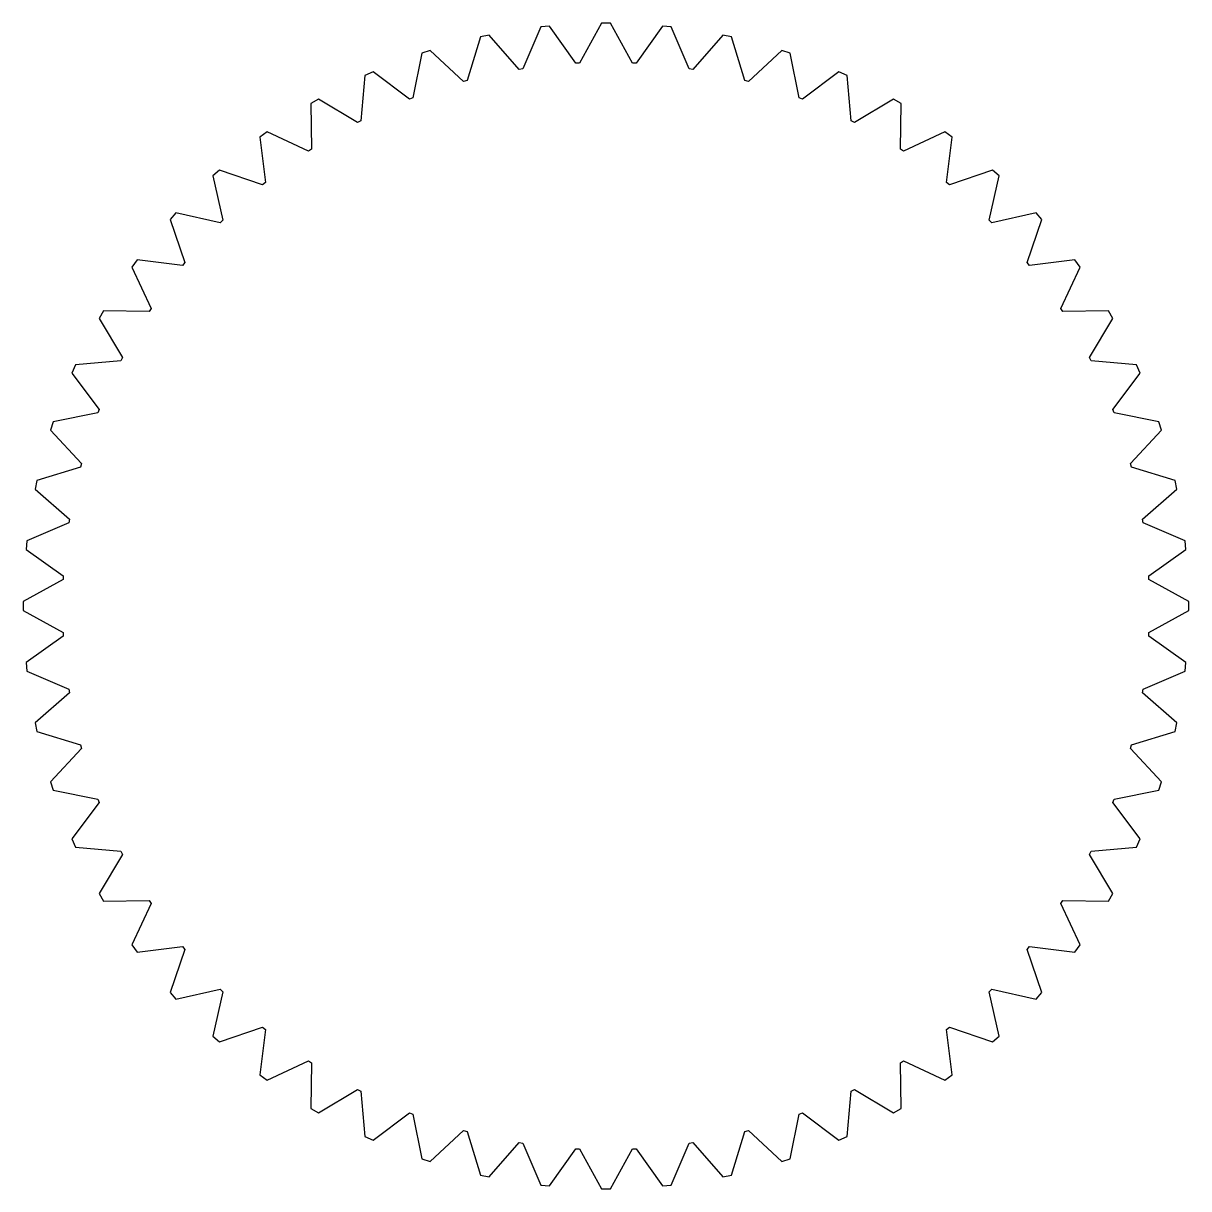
# Model space of a CAD drawing. Extents: x -38 to 38, y -38 to 38.
import ezdxf

# ---------------------------------------------------------------- set-up
doc = ezdxf.new("R2010")
doc.units = 0

msp = doc.modelspace()

# ---------------------------------------------------------------- linework, layer by layer
msp.add_lwpolyline([(35.401161, -1.732761), (37.994527, -0.288898), (37.994527, 0.288898), (35.401161, 1.732761), (35.388352, 1.97716), (37.816587, 3.684194), (37.756191, 4.258825), (35.026107, 5.423698), (34.987822, 5.665419), (37.22432, 7.616921), (37.10419, 8.182091), (34.267299, 9.055212), (34.203957, 9.291606), (36.224217, 11.466196), (36.045668, 12.015713), (33.133052, 12.587514), (33.045347, 12.815993), (34.827233, 15.189845), (34.592222, 15.717688), (31.635792, 15.981906), (31.524685, 16.199965), (33.048674, 18.74707), (32.759776, 19.247456), (29.791924, 19.201196), (29.658632, 19.406447), (30.908028, 22.098899), (30.568408, 22.566346), (27.621649, 22.210114), (27.467633, 22.400308), (28.428746, 25.208608), (28.042125, 25.637994), (25.148746, 24.975693), (24.975693, 25.148746), (25.637994, 28.042125), (25.208608, 28.428746), (22.400308, 27.467633), (22.210114, 27.621649), (22.566346, 30.568408), (22.098899, 30.908028), (19.406447, 29.658632), (19.201196, 29.791924), (19.247456, 32.759776), (18.74707, 33.048674), (16.199965, 31.524685), (15.981906, 31.635792), (15.717688, 34.592222), (15.189845, 34.827233), (12.815993, 33.045347), (12.587514, 33.133052), (12.015713, 36.045668), (11.466196, 36.224217), (9.291606, 34.203957), (9.055212, 34.267299), (8.182091, 37.10419), (7.616921, 37.22432), (5.665419, 34.987822), (5.423698, 35.026107), (4.258825, 37.756191), (3.684194, 37.816587), (1.97716, 35.388352), (1.732761, 35.401161), (0.288898, 37.994527), (-0.288898, 37.994527), (-1.732761, 35.401161), (-1.97716, 35.388352), (-3.684194, 37.816587), (-4.258825, 37.756191), (-5.423698, 35.026107), (-5.665419, 34.987822), (-7.616921, 37.22432), (-8.182091, 37.10419), (-9.055212, 34.267299), (-9.291606, 34.203957), (-11.466196, 36.224217), (-12.015713, 36.045668), (-12.587514, 33.133052), (-12.815993, 33.045347), (-15.189845, 34.827233), (-15.717688, 34.592222), (-15.981906, 31.635792), (-16.199965, 31.524685), (-18.74707, 33.048674), (-19.247456, 32.759776), (-19.201196, 29.791924), (-19.406447, 29.658632), (-22.098899, 30.908028), (-22.566346, 30.568408), (-22.210114, 27.621649), (-22.400308, 27.467633), (-25.208608, 28.428746), (-25.637994, 28.042125), (-24.975693, 25.148746), (-25.148746, 24.975693), (-28.042125, 25.637994), (-28.428746, 25.208608), (-27.467633, 22.400308), (-27.621649, 22.210114), (-30.568408, 22.566346), (-30.908028, 22.098899), (-29.658632, 19.406447), (-29.791924, 19.201196), (-32.759776, 19.247456), (-33.048674, 18.74707), (-31.524685, 16.199965), (-31.635792, 15.981906), (-34.592222, 15.717688), (-34.827233, 15.189845), (-33.045347, 12.815993), (-33.133052, 12.587514), (-36.045668, 12.015713), (-36.224217, 11.466196), (-34.203957, 9.291606), (-34.267299, 9.055212), (-37.10419, 8.182091), (-37.22432, 7.616921), (-34.987822, 5.665419), (-35.026107, 5.423698), (-37.756191, 4.258825), (-37.816587, 3.684194), (-35.388352, 1.97716), (-35.401161, 1.732761), (-37.994527, 0.288898), (-37.994527, -0.288898), (-35.401161, -1.732761), (-35.388352, -1.97716), (-37.816587, -3.684194), (-37.756191, -4.258825), (-35.026107, -5.423698), (-34.987822, -5.665419), (-37.22432, -7.616921), (-37.10419, -8.182091), (-34.267299, -9.055212), (-34.203957, -9.291606), (-36.224217, -11.466196), (-36.045668, -12.015713), (-33.133052, -12.587514), (-33.045347, -12.815993), (-34.827233, -15.189845), (-34.592222, -15.717688), (-31.635792, -15.981906), (-31.524685, -16.199965), (-33.048674, -18.74707), (-32.759776, -19.247456), (-29.791924, -19.201196), (-29.658632, -19.406447), (-30.908028, -22.098899), (-30.568408, -22.566346), (-27.621649, -22.210114), (-27.467633, -22.400308), (-28.428746, -25.208608), (-28.042125, -25.637994), (-25.148746, -24.975693), (-24.975693, -25.148746), (-25.637994, -28.042125), (-25.208608, -28.428746), (-22.400308, -27.467633), (-22.210114, -27.621649), (-22.566346, -30.568408), (-22.098899, -30.908028), (-19.406447, -29.658632), (-19.201196, -29.791924), (-19.247456, -32.759776), (-18.74707, -33.048674), (-16.199965, -31.524685), (-15.981906, -31.635792), (-15.717688, -34.592222), (-15.189845, -34.827233), (-12.815993, -33.045347), (-12.587514, -33.133052), (-12.015713, -36.045668), (-11.466196, -36.224217), (-9.291606, -34.203957), (-9.055212, -34.267299), (-8.182091, -37.10419), (-7.616921, -37.22432), (-5.665419, -34.987822), (-5.423698, -35.026107), (-4.258825, -37.756191), (-3.684194, -37.816587), (-1.97716, -35.388352), (-1.732761, -35.401161), (-0.288898, -37.994527), (0.288898, -37.994527), (1.732761, -35.401161), (1.97716, -35.388352), (3.684194, -37.816587), (4.258825, -37.756191), (5.423698, -35.026107), (5.665419, -34.987822), (7.616921, -37.22432), (8.182091, -37.10419), (9.055212, -34.267299), (9.291606, -34.203957), (11.466196, -36.224217), (12.015713, -36.045668), (12.587514, -33.133052), (12.815993, -33.045347), (15.189845, -34.827233), (15.717688, -34.592222), (15.981906, -31.635792), (16.199965, -31.524685), (18.74707, -33.048674), (19.247456, -32.759776), (19.201196, -29.791924), (19.406447, -29.658632), (22.098899, -30.908028), (22.566346, -30.568408), (22.210114, -27.621649), (22.400308, -27.467633), (25.208608, -28.428746), (25.637994, -28.042125), (24.975693, -25.148746), (25.148746, -24.975693), (28.042125, -25.637994), (28.428746, -25.208608), (27.467633, -22.400308), (27.621649, -22.210114), (30.568408, -22.566346), (30.908028, -22.098899), (29.658632, -19.406447), (29.791924, -19.201196), (32.759776, -19.247456), (33.048674, -18.74707), (31.524685, -16.199965), (31.635792, -15.981906), (34.592222, -15.717688), (34.827233, -15.189845), (33.045347, -12.815993), (33.133052, -12.587514), (36.045668, -12.015713), (36.224217, -11.466196), (34.203957, -9.291606), (34.267299, -9.055212), (37.10419, -8.182091), (37.22432, -7.616921), (34.987822, -5.665419), (35.026107, -5.423698), (37.756191, -4.258825), (37.816587, -3.684194), (35.388352, -1.97716)], close=True)

doc.saveas('drawing.dxf')
